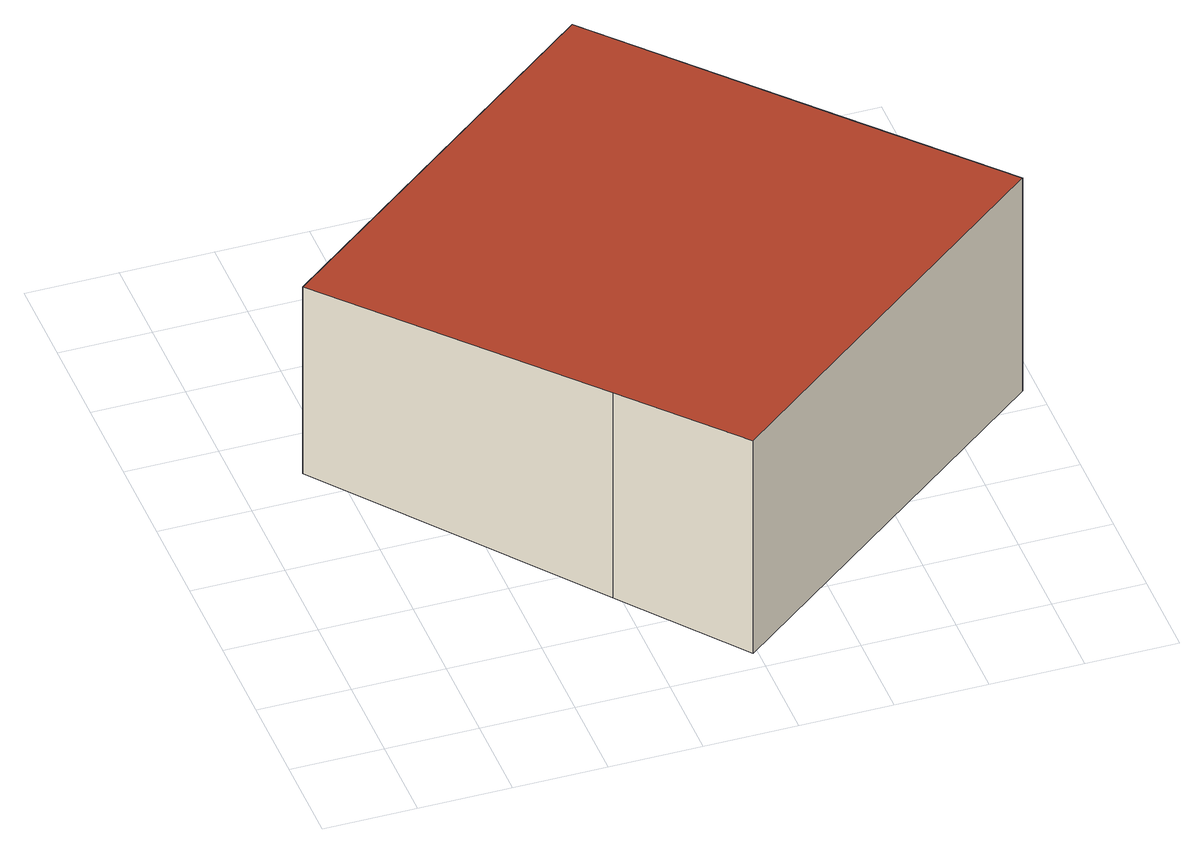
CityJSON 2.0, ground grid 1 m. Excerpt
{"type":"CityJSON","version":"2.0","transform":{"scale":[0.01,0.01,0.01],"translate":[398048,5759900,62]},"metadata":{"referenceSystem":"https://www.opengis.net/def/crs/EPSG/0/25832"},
"CityObjects":{
"building1":{"type":"Building","attributes":{"Gemeindeschluessel":"05558020","Geometrietyp2DReferenz":"3000","function":"31001_1310","roofType":"2100","measuredHeight":2.71},"geometry":[{"type":"Solid","lod":"2","boundaries":[[[[0,1,2,3]],[[4,5,1,0]],[[6,7,5,4]],[[8,9,7,6]],[[10,11,9,8]],[[3,2,11,10]],[[8,6,4,0,3,10]],[[1,5,7,9,11,2]]]],"semantics":{"surfaces":[{"type":"WallSurface"},{"type":"RoofSurface"},{"type":"GroundSurface"}],"values":[[0,0,0,0,0,0,1,2]]}}]}
},
"vertices":[
[456,745,281],[456,745,44],[67,439,44],[67,439,281],[653,494,301],[653,494,44],[784,329,314],[784,329,44],[395,23,314],[395,23,44],[293,152,304],[293,152,44]
]}
